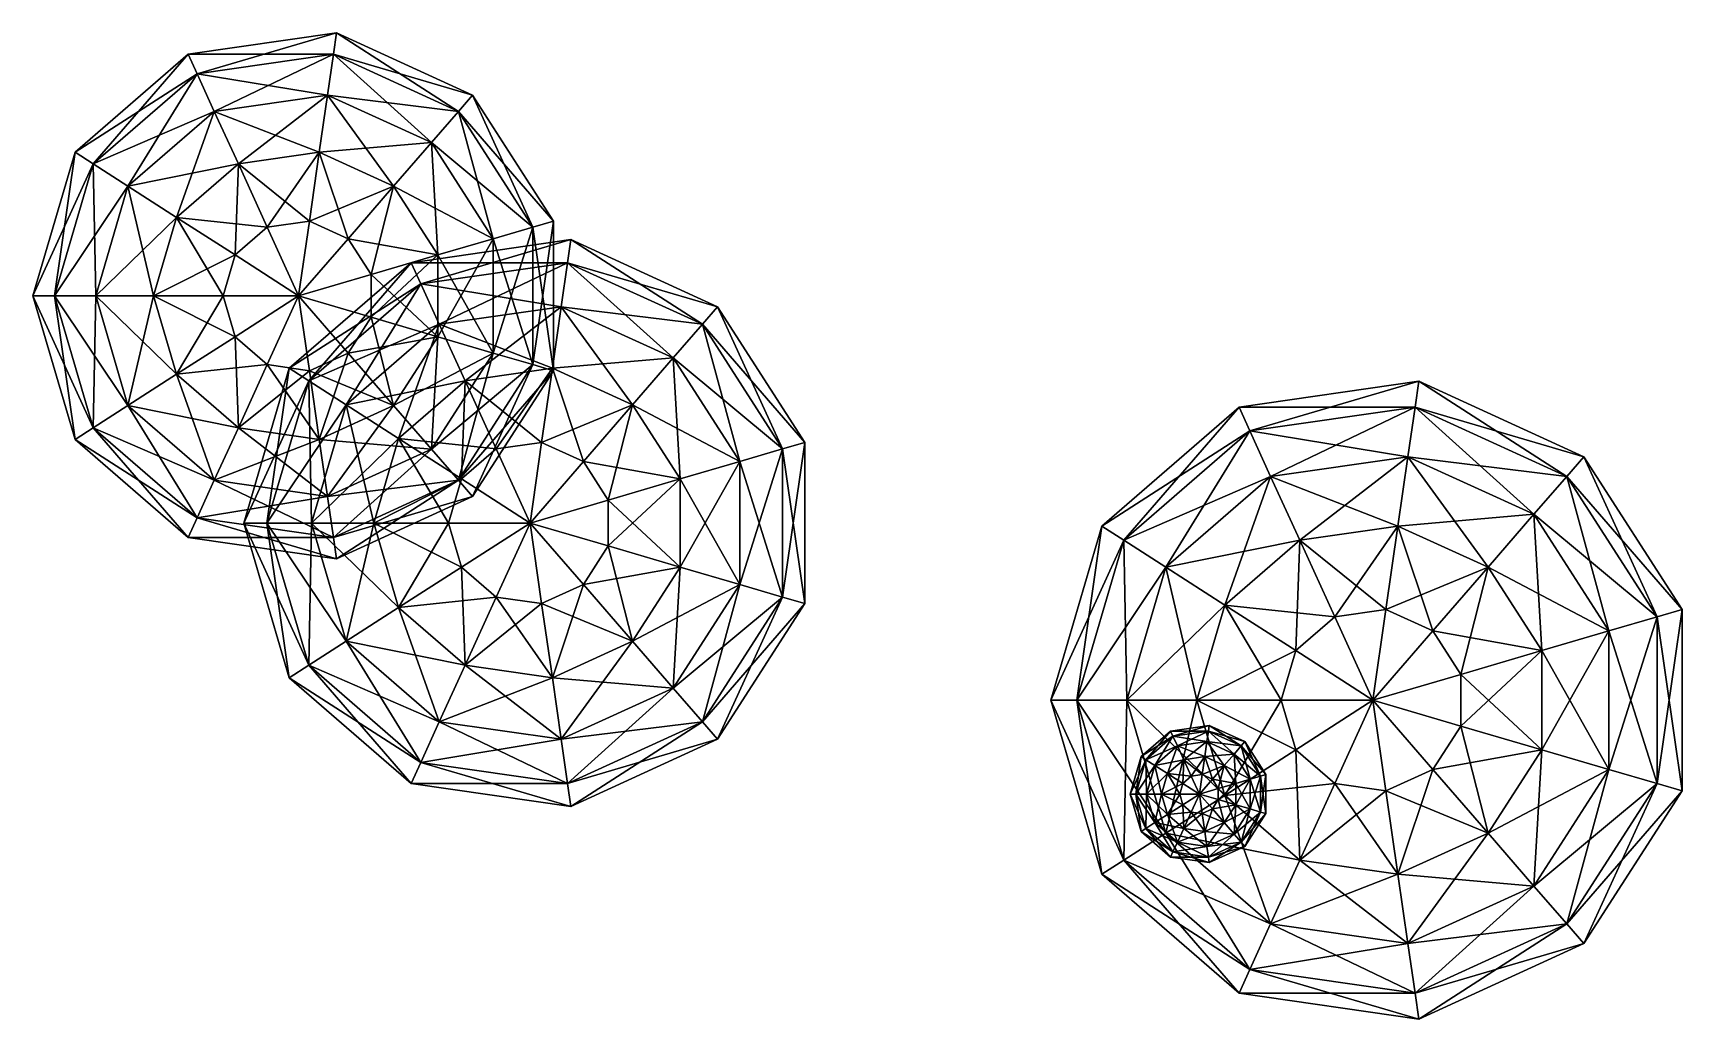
# Model space of a CAD drawing. Header units: metres. Extents: x -9.3 to 41.6, y -11 to 40.
# Drawn here: x 26.85 to 41.59, y 3.41 to 12.22 of the extents above; entities that cross this region are included whole.
import ezdxf

# ---------------------------------------------------------------- set-up
doc = ezdxf.new("R2010")
doc.units = ezdxf.units.M

msp = doc.modelspace()

# ---------------------------------------------------------------- meshes
at = {"layer": '4', "color": 3}
mesh = msp.add_polyface(dxfattribs=at)
corners = [(29.223, 9.874, -4.281), (28.547, 9.874, -4.184), (27.926, 9.874, -3.9), (27.409, 9.874, -3.453), (27.04, 9.874, -2.878), (26.848, 9.874, -2.223), (26.848, 9.874, -1.54), (27.04, 9.874, -0.885), (27.409, 9.874, -0.31), (27.926, 9.874, 0.137), (28.547, 9.874, 0.42), (29.223, 9.874, 0.518), (29.223, 9.874, -4.281), (28.654, 9.509, -4.184), (28.131, 9.173, -3.9), (27.697, 8.894, -3.453), (27.387, 8.694, -2.878), (27.225, 8.59, -2.223), (27.225, 8.59, -1.54), (27.387, 8.694, -0.885), (27.697, 8.894, -0.31), (28.131, 9.173, 0.137), (28.654, 9.509, 0.42), (29.223, 9.874, 0.518), (29.223, 9.874, -4.281), (28.942, 9.259, -4.184), (28.684, 8.694, -3.9), (28.469, 8.225, -3.453), (28.316, 7.889, -2.878), (28.236, 7.714, -2.223), (28.236, 7.714, -1.54), (28.316, 7.889, -0.885), (28.469, 8.225, -0.31), (28.684, 8.694, 0.137), (28.942, 9.259, 0.42), (29.223, 9.874, 0.518), (29.223, 9.874, -4.281), (29.319, 9.205, -4.184), (29.407, 8.59, -3.9), (29.481, 8.08, -3.453), (29.533, 7.714, -2.878), (29.561, 7.524, -2.223), (29.561, 7.524, -1.54), (29.533, 7.714, -0.885), (29.481, 8.08, -0.31), (29.407, 8.59, 0.137), (29.319, 9.205, 0.42), (29.223, 9.874, 0.518), (29.223, 9.874, -4.281), (29.665, 9.363, -4.184), (30.072, 8.894, -3.9), (30.41, 8.504, -3.453), (30.652, 8.225, -2.878), (30.778, 8.08, -2.223), (30.778, 8.08, -1.54), (30.652, 8.225, -0.885), (30.41, 8.504, -0.31), (30.072, 8.894, 0.137), (29.665, 9.363, 0.42), (29.223, 9.874, 0.518), (29.223, 9.874, -4.281), (29.871, 9.684, -4.184), (30.467, 9.509, -3.9), (30.962, 9.363, -3.453), (31.317, 9.259, -2.878), (31.501, 9.205, -2.223), (31.501, 9.205, -1.54), (31.317, 9.259, -0.885), (30.962, 9.363, -0.31), (30.467, 9.509, 0.137), (29.871, 9.684, 0.42), (29.223, 9.874, 0.518), (29.223, 9.874, -4.281), (29.871, 10.065, -4.184), (30.467, 10.24, -3.9), (30.962, 10.385, -3.453), (31.317, 10.489, -2.878), (31.501, 10.543, -2.223), (31.501, 10.543, -1.54), (31.317, 10.489, -0.885), (30.962, 10.385, -0.31), (30.467, 10.24, 0.137), (29.871, 10.065, 0.42), (29.223, 9.874, 0.518), (29.223, 9.874, -4.281), (29.665, 10.385, -4.184), (30.072, 10.855, -3.9), (30.41, 11.245, -3.453), (30.652, 11.524, -2.878), (30.778, 11.669, -2.223), (30.778, 11.669, -1.54), (30.652, 11.524, -0.885), (30.41, 11.245, -0.31), (30.072, 10.855, 0.137), (29.665, 10.385, 0.42), (29.223, 9.874, 0.518), (29.223, 9.874, -4.281), (29.319, 10.543, -4.184), (29.407, 11.158, -3.9), (29.481, 11.669, -3.453), (29.533, 12.034, -2.878), (29.561, 12.225, -2.223), (29.561, 12.225, -1.54), (29.533, 12.034, -0.885), (29.481, 11.669, -0.31), (29.407, 11.158, 0.137), (29.319, 10.543, 0.42), (29.223, 9.874, 0.518), (29.223, 9.874, -4.281), (28.942, 10.489, -4.184), (28.684, 11.054, -3.9), (28.469, 11.524, -3.453), (28.316, 11.859, -2.878), (28.236, 12.034, -2.223), (28.236, 12.034, -1.54), (28.316, 11.859, -0.885), (28.469, 11.524, -0.31), (28.684, 11.054, 0.137), (28.942, 10.489, 0.42), (29.223, 9.874, 0.518), (29.223, 9.874, -4.281), (28.654, 10.24, -4.184), (28.131, 10.576, -3.9), (27.697, 10.855, -3.453), (27.387, 11.054, -2.878), (27.225, 11.158, -2.223), (27.225, 11.158, -1.54), (27.387, 11.054, -0.885), (27.697, 10.855, -0.31), (28.131, 10.576, 0.137), (28.654, 10.24, 0.42), (29.223, 9.874, 0.518), (29.223, 9.874, -4.281), (28.547, 9.874, -4.184), (27.926, 9.874, -3.9), (27.409, 9.874, -3.453), (27.04, 9.874, -2.878), (26.848, 9.874, -2.223), (26.848, 9.874, -1.54), (27.04, 9.874, -0.885), (27.409, 9.874, -0.31), (27.926, 9.874, 0.137), (28.547, 9.874, 0.42), (29.223, 9.874, 0.518)]
mesh.append_faces([[corners[k] for k in face] for face in [(0, 12, 13), (1, 13, 14), (2, 14, 15), (3, 15, 16), (4, 16, 17), (5, 17, 18), (6, 18, 19), (7, 19, 20), (8, 20, 21), (9, 21, 22), (10, 22, 23), (12, 24, 25), (13, 25, 26), (14, 26, 27), (15, 27, 28), (16, 28, 29), (17, 29, 30), (18, 30, 31), (19, 31, 32), (20, 32, 33), (21, 33, 34), (22, 34, 35), (24, 36, 37), (25, 37, 38), (26, 38, 39), (27, 39, 40), (28, 40, 41), (29, 41, 42), (30, 42, 43), (31, 43, 44), (32, 44, 45), (33, 45, 46), (34, 46, 47), (36, 48, 49), (37, 49, 50), (38, 50, 51), (39, 51, 52), (40, 52, 53), (41, 53, 54), (42, 54, 55), (43, 55, 56), (44, 56, 57), (45, 57, 58), (46, 58, 59), (48, 60, 61), (49, 61, 62), (50, 62, 63), (51, 63, 64), (52, 64, 65), (53, 65, 66), (54, 66, 67), (55, 67, 68), (56, 68, 69), (57, 69, 70), (58, 70, 71), (60, 72, 73), (61, 73, 74), (62, 74, 75), (63, 75, 76), (64, 76, 77), (65, 77, 78), (66, 78, 79), (67, 79, 80), (68, 80, 81), (69, 81, 82), (70, 82, 83), (72, 84, 85), (73, 85, 86), (74, 86, 87), (75, 87, 88), (76, 88, 89), (77, 89, 90), (78, 90, 91), (79, 91, 92), (80, 92, 93), (81, 93, 94), (82, 94, 95), (84, 96, 97), (85, 97, 98), (86, 98, 99), (87, 99, 100), (88, 100, 101), (89, 101, 102), (90, 102, 103), (91, 103, 104), (92, 104, 105), (93, 105, 106), (94, 106, 107), (96, 108, 109), (97, 109, 110), (98, 110, 111), (99, 111, 112), (100, 112, 113), (101, 113, 114), (102, 114, 115), (103, 115, 116), (104, 116, 117), (105, 117, 118), (106, 118, 119), (108, 120, 121), (109, 121, 122), (110, 122, 123), (111, 123, 124), (112, 124, 125), (113, 125, 126), (114, 126, 127), (115, 127, 128), (116, 128, 129), (117, 129, 130), (118, 130, 131), (120, 132, 133), (121, 133, 134), (122, 134, 135), (123, 135, 136), (124, 136, 137), (125, 137, 138), (126, 138, 139), (127, 139, 140), (128, 140, 141), (129, 141, 142), (130, 142, 143), (0, 13, 1), (1, 14, 2), (2, 15, 3), (3, 16, 4), (4, 17, 5), (5, 18, 6), (6, 19, 7), (7, 20, 8), (8, 21, 9), (9, 22, 10), (10, 23, 11), (12, 25, 13), (13, 26, 14), (14, 27, 15), (15, 28, 16), (16, 29, 17), (17, 30, 18), (18, 31, 19), (19, 32, 20), (20, 33, 21), (21, 34, 22), (22, 35, 23), (24, 37, 25), (25, 38, 26), (26, 39, 27), (27, 40, 28), (28, 41, 29), (29, 42, 30), (30, 43, 31), (31, 44, 32), (32, 45, 33), (33, 46, 34), (34, 47, 35), (36, 49, 37), (37, 50, 38), (38, 51, 39), (39, 52, 40), (40, 53, 41), (41, 54, 42), (42, 55, 43), (43, 56, 44), (44, 57, 45), (45, 58, 46), (46, 59, 47), (48, 61, 49), (49, 62, 50), (50, 63, 51), (51, 64, 52), (52, 65, 53), (53, 66, 54), (54, 67, 55), (55, 68, 56), (56, 69, 57), (57, 70, 58), (58, 71, 59), (60, 73, 61), (61, 74, 62), (62, 75, 63), (63, 76, 64), (64, 77, 65), (65, 78, 66), (66, 79, 67), (67, 80, 68), (68, 81, 69), (69, 82, 70), (70, 83, 71), (72, 85, 73), (73, 86, 74), (74, 87, 75), (75, 88, 76), (76, 89, 77), (77, 90, 78), (78, 91, 79), (79, 92, 80), (80, 93, 81), (81, 94, 82), (82, 95, 83), (84, 97, 85), (85, 98, 86), (86, 99, 87), (87, 100, 88), (88, 101, 89), (89, 102, 90), (90, 103, 91), (91, 104, 92), (92, 105, 93), (93, 106, 94), (94, 107, 95), (96, 109, 97), (97, 110, 98), (98, 111, 99), (99, 112, 100), (100, 113, 101), (101, 114, 102), (102, 115, 103), (103, 116, 104), (104, 117, 105), (105, 118, 106), (106, 119, 107), (108, 121, 109), (109, 122, 110), (110, 123, 111), (111, 124, 112), (112, 125, 113), (113, 126, 114), (114, 127, 115), (115, 128, 116), (116, 129, 117), (117, 130, 118), (118, 131, 119), (120, 133, 121), (121, 134, 122), (122, 135, 123), (123, 136, 124), (124, 137, 125), (125, 138, 126), (126, 139, 127), (127, 140, 128), (128, 141, 129), (129, 142, 130), (130, 143, 131)]], dxfattribs={"color": 3})
mesh = msp.add_polyface(dxfattribs=at)
corners = [(31.292, 7.843, 0.089), (30.563, 7.843, 0.193), (29.894, 7.843, 0.499), (29.337, 7.843, 0.981), (28.939, 7.843, 1.6), (28.732, 7.843, 2.307), (28.732, 7.843, 3.043), (28.939, 7.843, 3.749), (29.337, 7.843, 4.368), (29.894, 7.843, 4.85), (30.563, 7.843, 5.156), (31.292, 7.843, 5.261), (31.292, 7.843, 0.089), (30.679, 7.449, 0.193), (30.115, 7.087, 0.499), (29.647, 6.786, 0.981), (29.313, 6.571, 1.6), (29.138, 6.459, 2.307), (29.138, 6.459, 3.043), (29.313, 6.571, 3.749), (29.647, 6.786, 4.368), (30.115, 7.087, 4.85), (30.679, 7.449, 5.156), (31.292, 7.843, 5.261), (31.292, 7.843, 0.089), (30.989, 7.18, 0.193), (30.711, 6.571, 0.499), (30.48, 6.065, 0.981), (30.314, 5.703, 1.6), (30.228, 5.515, 2.307), (30.228, 5.515, 3.043), (30.314, 5.703, 3.749), (30.48, 6.065, 4.368), (30.711, 6.571, 4.85), (30.989, 7.18, 5.156), (31.292, 7.843, 5.261), (31.292, 7.843, 0.089), (31.395, 7.122, 0.193), (31.491, 6.459, 0.499), (31.57, 5.909, 0.981), (31.626, 5.515, 1.6), (31.656, 5.309, 2.307), (31.656, 5.309, 3.043), (31.626, 5.515, 3.749), (31.57, 5.909, 4.368), (31.491, 6.459, 4.85), (31.395, 7.122, 5.156), (31.292, 7.843, 5.261), (31.292, 7.843, 0.089), (31.769, 7.292, 0.193), (32.207, 6.786, 0.499), (32.571, 6.366, 0.981), (32.832, 6.065, 1.6), (32.968, 5.909, 2.307), (32.968, 5.909, 3.043), (32.832, 6.065, 3.749), (32.571, 6.366, 4.368), (32.207, 6.786, 4.85), (31.769, 7.292, 5.156), (31.292, 7.843, 5.261), (31.292, 7.843, 0.089), (31.991, 7.638, 0.193), (32.633, 7.449, 0.499), (33.167, 7.292, 0.981), (33.549, 7.18, 1.6), (33.748, 7.122, 2.307), (33.748, 7.122, 3.043), (33.549, 7.18, 3.749), (33.167, 7.292, 4.368), (32.633, 7.449, 4.85), (31.991, 7.638, 5.156), (31.292, 7.843, 5.261), (31.292, 7.843, 0.089), (31.991, 8.048, 0.193), (32.633, 8.237, 0.499), (33.167, 8.394, 0.981), (33.549, 8.506, 1.6), (33.748, 8.564, 2.307), (33.748, 8.564, 3.043), (33.549, 8.506, 3.749), (33.167, 8.394, 4.368), (32.633, 8.237, 4.85), (31.991, 8.048, 5.156), (31.292, 7.843, 5.261), (31.292, 7.843, 0.089), (31.769, 8.394, 0.193), (32.207, 8.9, 0.499), (32.571, 9.32, 0.981), (32.832, 9.621, 1.6), (32.968, 9.777, 2.307), (32.968, 9.777, 3.043), (32.832, 9.621, 3.749), (32.571, 9.32, 4.368), (32.207, 8.9, 4.85), (31.769, 8.394, 5.156), (31.292, 7.843, 5.261), (31.292, 7.843, 0.089), (31.395, 8.564, 0.193), (31.491, 9.227, 0.499), (31.57, 9.777, 0.981), (31.626, 10.171, 1.6), (31.656, 10.377, 2.307), (31.656, 10.377, 3.043), (31.626, 10.171, 3.749), (31.57, 9.777, 4.368), (31.491, 9.227, 4.85), (31.395, 8.564, 5.156), (31.292, 7.843, 5.261), (31.292, 7.843, 0.089), (30.989, 8.506, 0.193), (30.711, 9.115, 0.499), (30.48, 9.621, 0.981), (30.314, 9.983, 1.6), (30.228, 10.171, 2.307), (30.228, 10.171, 3.043), (30.314, 9.983, 3.749), (30.48, 9.621, 4.368), (30.711, 9.115, 4.85), (30.989, 8.506, 5.156), (31.292, 7.843, 5.261), (31.292, 7.843, 0.089), (30.679, 8.237, 0.193), (30.115, 8.599, 0.499), (29.647, 8.9, 0.981), (29.313, 9.115, 1.6), (29.138, 9.227, 2.307), (29.138, 9.227, 3.043), (29.313, 9.115, 3.749), (29.647, 8.9, 4.368), (30.115, 8.599, 4.85), (30.679, 8.237, 5.156), (31.292, 7.843, 5.261), (31.292, 7.843, 0.089), (30.563, 7.843, 0.193), (29.894, 7.843, 0.499), (29.337, 7.843, 0.981), (28.939, 7.843, 1.6), (28.732, 7.843, 2.307), (28.732, 7.843, 3.043), (28.939, 7.843, 3.749), (29.337, 7.843, 4.368), (29.894, 7.843, 4.85), (30.563, 7.843, 5.156), (31.292, 7.843, 5.261)]
mesh.append_faces([[corners[k] for k in face] for face in [(0, 12, 13), (1, 13, 14), (2, 14, 15), (3, 15, 16), (4, 16, 17), (5, 17, 18), (6, 18, 19), (7, 19, 20), (8, 20, 21), (9, 21, 22), (10, 22, 23), (12, 24, 25), (13, 25, 26), (14, 26, 27), (15, 27, 28), (16, 28, 29), (17, 29, 30), (18, 30, 31), (19, 31, 32), (20, 32, 33), (21, 33, 34), (22, 34, 35), (24, 36, 37), (25, 37, 38), (26, 38, 39), (27, 39, 40), (28, 40, 41), (29, 41, 42), (30, 42, 43), (31, 43, 44), (32, 44, 45), (33, 45, 46), (34, 46, 47), (36, 48, 49), (37, 49, 50), (38, 50, 51), (39, 51, 52), (40, 52, 53), (41, 53, 54), (42, 54, 55), (43, 55, 56), (44, 56, 57), (45, 57, 58), (46, 58, 59), (48, 60, 61), (49, 61, 62), (50, 62, 63), (51, 63, 64), (52, 64, 65), (53, 65, 66), (54, 66, 67), (55, 67, 68), (56, 68, 69), (57, 69, 70), (58, 70, 71), (60, 72, 73), (61, 73, 74), (62, 74, 75), (63, 75, 76), (64, 76, 77), (65, 77, 78), (66, 78, 79), (67, 79, 80), (68, 80, 81), (69, 81, 82), (70, 82, 83), (72, 84, 85), (73, 85, 86), (74, 86, 87), (75, 87, 88), (76, 88, 89), (77, 89, 90), (78, 90, 91), (79, 91, 92), (80, 92, 93), (81, 93, 94), (82, 94, 95), (84, 96, 97), (85, 97, 98), (86, 98, 99), (87, 99, 100), (88, 100, 101), (89, 101, 102), (90, 102, 103), (91, 103, 104), (92, 104, 105), (93, 105, 106), (94, 106, 107), (96, 108, 109), (97, 109, 110), (98, 110, 111), (99, 111, 112), (100, 112, 113), (101, 113, 114), (102, 114, 115), (103, 115, 116), (104, 116, 117), (105, 117, 118), (106, 118, 119), (108, 120, 121), (109, 121, 122), (110, 122, 123), (111, 123, 124), (112, 124, 125), (113, 125, 126), (114, 126, 127), (115, 127, 128), (116, 128, 129), (117, 129, 130), (118, 130, 131), (120, 132, 133), (121, 133, 134), (122, 134, 135), (123, 135, 136), (124, 136, 137), (125, 137, 138), (126, 138, 139), (127, 139, 140), (128, 140, 141), (129, 141, 142), (130, 142, 143), (0, 13, 1), (1, 14, 2), (2, 15, 3), (3, 16, 4), (4, 17, 5), (5, 18, 6), (6, 19, 7), (7, 20, 8), (8, 21, 9), (9, 22, 10), (10, 23, 11), (12, 25, 13), (13, 26, 14), (14, 27, 15), (15, 28, 16), (16, 29, 17), (17, 30, 18), (18, 31, 19), (19, 32, 20), (20, 33, 21), (21, 34, 22), (22, 35, 23), (24, 37, 25), (25, 38, 26), (26, 39, 27), (27, 40, 28), (28, 41, 29), (29, 42, 30), (30, 43, 31), (31, 44, 32), (32, 45, 33), (33, 46, 34), (34, 47, 35), (36, 49, 37), (37, 50, 38), (38, 51, 39), (39, 52, 40), (40, 53, 41), (41, 54, 42), (42, 55, 43), (43, 56, 44), (44, 57, 45), (45, 58, 46), (46, 59, 47), (48, 61, 49), (49, 62, 50), (50, 63, 51), (51, 64, 52), (52, 65, 53), (53, 66, 54), (54, 67, 55), (55, 68, 56), (56, 69, 57), (57, 70, 58), (58, 71, 59), (60, 73, 61), (61, 74, 62), (62, 75, 63), (63, 76, 64), (64, 77, 65), (65, 78, 66), (66, 79, 67), (67, 80, 68), (68, 81, 69), (69, 82, 70), (70, 83, 71), (72, 85, 73), (73, 86, 74), (74, 87, 75), (75, 88, 76), (76, 89, 77), (77, 90, 78), (78, 91, 79), (79, 92, 80), (80, 93, 81), (81, 94, 82), (82, 95, 83), (84, 97, 85), (85, 98, 86), (86, 99, 87), (87, 100, 88), (88, 101, 89), (89, 102, 90), (90, 103, 91), (91, 104, 92), (92, 105, 93), (93, 106, 94), (94, 107, 95), (96, 109, 97), (97, 110, 98), (98, 111, 99), (99, 112, 100), (100, 113, 101), (101, 114, 102), (102, 115, 103), (103, 116, 104), (104, 117, 105), (105, 118, 106), (106, 119, 107), (108, 121, 109), (109, 122, 110), (110, 123, 111), (111, 124, 112), (112, 125, 113), (113, 126, 114), (114, 127, 115), (115, 128, 116), (116, 129, 117), (117, 130, 118), (118, 131, 119), (120, 133, 121), (121, 134, 122), (122, 135, 123), (123, 136, 124), (124, 137, 125), (125, 138, 126), (126, 139, 127), (127, 140, 128), (128, 141, 129), (129, 142, 130), (130, 143, 131)]], dxfattribs={"color": 3})
mesh = msp.add_polyface(dxfattribs=at)
corners = [(38.826, 6.259, -8.012), (38.006, 6.259, -7.894), (37.253, 6.259, -7.55), (36.627, 6.259, -7.008), (36.179, 6.259, -6.311), (35.946, 6.259, -5.517), (35.946, 6.259, -4.688), (36.179, 6.259, -3.894), (36.627, 6.259, -3.197), (37.253, 6.259, -2.654), (38.006, 6.259, -2.31), (38.826, 6.259, -2.192), (38.826, 6.259, -8.012), (38.136, 5.816, -7.894), (37.503, 5.408, -7.55), (36.976, 5.07, -7.008), (36.599, 4.828, -6.311), (36.403, 4.702, -5.517), (36.403, 4.702, -4.688), (36.599, 4.828, -3.894), (36.976, 5.07, -3.197), (37.503, 5.408, -2.654), (38.136, 5.816, -2.31), (38.826, 6.259, -2.192), (38.826, 6.259, -8.012), (38.485, 5.513, -7.894), (38.172, 4.828, -7.55), (37.912, 4.258, -7.008), (37.726, 3.851, -6.311), (37.63, 3.639, -5.517), (37.63, 3.639, -4.688), (37.726, 3.851, -3.894), (37.912, 4.258, -3.197), (38.172, 4.828, -2.654), (38.485, 5.513, -2.31), (38.826, 6.259, -2.192), (38.826, 6.259, -8.012), (38.943, 5.447, -7.894), (39.05, 4.702, -7.55), (39.139, 4.082, -7.008), (39.203, 3.639, -6.311), (39.236, 3.408, -5.517), (39.236, 3.408, -4.688), (39.203, 3.639, -3.894), (39.139, 4.082, -3.197), (39.05, 4.702, -2.654), (38.943, 5.447, -2.31), (38.826, 6.259, -2.192), (38.826, 6.259, -8.012), (39.363, 5.639, -7.894), (39.856, 5.07, -7.55), (40.266, 4.597, -7.008), (40.559, 4.258, -6.311), (40.712, 4.082, -5.517), (40.712, 4.082, -4.688), (40.559, 4.258, -3.894), (40.266, 4.597, -3.197), (39.856, 5.07, -2.654), (39.363, 5.639, -2.31), (38.826, 6.259, -2.192), (38.826, 6.259, -8.012), (39.613, 6.028, -7.894), (40.335, 5.816, -7.55), (40.936, 5.639, -7.008), (41.366, 5.513, -6.311), (41.59, 5.447, -5.517), (41.59, 5.447, -4.688), (41.366, 5.513, -3.894), (40.936, 5.639, -3.197), (40.335, 5.816, -2.654), (39.613, 6.028, -2.31), (38.826, 6.259, -2.192), (38.826, 6.259, -8.012), (39.613, 6.49, -7.894), (40.335, 6.702, -7.55), (40.936, 6.878, -7.008), (41.366, 7.005, -6.311), (41.59, 7.07, -5.517), (41.59, 7.07, -4.688), (41.366, 7.005, -3.894), (40.936, 6.878, -3.197), (40.335, 6.702, -2.654), (39.613, 6.49, -2.31), (38.826, 6.259, -2.192), (38.826, 6.259, -8.012), (39.363, 6.878, -7.894), (39.856, 7.448, -7.55), (40.266, 7.921, -7.008), (40.559, 8.259, -6.311), (40.712, 8.436, -5.517), (40.712, 8.436, -4.688), (40.559, 8.259, -3.894), (40.266, 7.921, -3.197), (39.856, 7.448, -2.654), (39.363, 6.878, -2.31), (38.826, 6.259, -2.192), (38.826, 6.259, -8.012), (38.943, 7.07, -7.894), (39.05, 7.816, -7.55), (39.139, 8.436, -7.008), (39.203, 8.879, -6.311), (39.236, 9.11, -5.517), (39.236, 9.11, -4.688), (39.203, 8.879, -3.894), (39.139, 8.436, -3.197), (39.05, 7.816, -2.654), (38.943, 7.07, -2.31), (38.826, 6.259, -2.192), (38.826, 6.259, -8.012), (38.485, 7.005, -7.894), (38.172, 7.69, -7.55), (37.912, 8.259, -7.008), (37.726, 8.667, -6.311), (37.63, 8.879, -5.517), (37.63, 8.879, -4.688), (37.726, 8.667, -3.894), (37.912, 8.259, -3.197), (38.172, 7.69, -2.654), (38.485, 7.005, -2.31), (38.826, 6.259, -2.192), (38.826, 6.259, -8.012), (38.136, 6.702, -7.894), (37.503, 7.109, -7.55), (36.976, 7.448, -7.008), (36.599, 7.69, -6.311), (36.403, 7.816, -5.517), (36.403, 7.816, -4.688), (36.599, 7.69, -3.894), (36.976, 7.448, -3.197), (37.503, 7.109, -2.654), (38.136, 6.702, -2.31), (38.826, 6.259, -2.192), (38.826, 6.259, -8.012), (38.006, 6.259, -7.894), (37.253, 6.259, -7.55), (36.627, 6.259, -7.008), (36.179, 6.259, -6.311), (35.946, 6.259, -5.517), (35.946, 6.259, -4.688), (36.179, 6.259, -3.894), (36.627, 6.259, -3.197), (37.253, 6.259, -2.654), (38.006, 6.259, -2.31), (38.826, 6.259, -2.192)]
mesh.append_faces([[corners[k] for k in face] for face in [(0, 12, 13), (1, 13, 14), (2, 14, 15), (3, 15, 16), (4, 16, 17), (5, 17, 18), (6, 18, 19), (7, 19, 20), (8, 20, 21), (9, 21, 22), (10, 22, 23), (12, 24, 25), (13, 25, 26), (14, 26, 27), (15, 27, 28), (16, 28, 29), (17, 29, 30), (18, 30, 31), (19, 31, 32), (20, 32, 33), (21, 33, 34), (22, 34, 35), (24, 36, 37), (25, 37, 38), (26, 38, 39), (27, 39, 40), (28, 40, 41), (29, 41, 42), (30, 42, 43), (31, 43, 44), (32, 44, 45), (33, 45, 46), (34, 46, 47), (36, 48, 49), (37, 49, 50), (38, 50, 51), (39, 51, 52), (40, 52, 53), (41, 53, 54), (42, 54, 55), (43, 55, 56), (44, 56, 57), (45, 57, 58), (46, 58, 59), (48, 60, 61), (49, 61, 62), (50, 62, 63), (51, 63, 64), (52, 64, 65), (53, 65, 66), (54, 66, 67), (55, 67, 68), (56, 68, 69), (57, 69, 70), (58, 70, 71), (60, 72, 73), (61, 73, 74), (62, 74, 75), (63, 75, 76), (64, 76, 77), (65, 77, 78), (66, 78, 79), (67, 79, 80), (68, 80, 81), (69, 81, 82), (70, 82, 83), (72, 84, 85), (73, 85, 86), (74, 86, 87), (75, 87, 88), (76, 88, 89), (77, 89, 90), (78, 90, 91), (79, 91, 92), (80, 92, 93), (81, 93, 94), (82, 94, 95), (84, 96, 97), (85, 97, 98), (86, 98, 99), (87, 99, 100), (88, 100, 101), (89, 101, 102), (90, 102, 103), (91, 103, 104), (92, 104, 105), (93, 105, 106), (94, 106, 107), (96, 108, 109), (97, 109, 110), (98, 110, 111), (99, 111, 112), (100, 112, 113), (101, 113, 114), (102, 114, 115), (103, 115, 116), (104, 116, 117), (105, 117, 118), (106, 118, 119), (108, 120, 121), (109, 121, 122), (110, 122, 123), (111, 123, 124), (112, 124, 125), (113, 125, 126), (114, 126, 127), (115, 127, 128), (116, 128, 129), (117, 129, 130), (118, 130, 131), (120, 132, 133), (121, 133, 134), (122, 134, 135), (123, 135, 136), (124, 136, 137), (125, 137, 138), (126, 138, 139), (127, 139, 140), (128, 140, 141), (129, 141, 142), (130, 142, 143), (0, 13, 1), (1, 14, 2), (2, 15, 3), (3, 16, 4), (4, 17, 5), (5, 18, 6), (6, 19, 7), (7, 20, 8), (8, 21, 9), (9, 22, 10), (10, 23, 11), (12, 25, 13), (13, 26, 14), (14, 27, 15), (15, 28, 16), (16, 29, 17), (17, 30, 18), (18, 31, 19), (19, 32, 20), (20, 33, 21), (21, 34, 22), (22, 35, 23), (24, 37, 25), (25, 38, 26), (26, 39, 27), (27, 40, 28), (28, 41, 29), (29, 42, 30), (30, 43, 31), (31, 44, 32), (32, 45, 33), (33, 46, 34), (34, 47, 35), (36, 49, 37), (37, 50, 38), (38, 51, 39), (39, 52, 40), (40, 53, 41), (41, 54, 42), (42, 55, 43), (43, 56, 44), (44, 57, 45), (45, 58, 46), (46, 59, 47), (48, 61, 49), (49, 62, 50), (50, 63, 51), (51, 64, 52), (52, 65, 53), (53, 66, 54), (54, 67, 55), (55, 68, 56), (56, 69, 57), (57, 70, 58), (58, 71, 59), (60, 73, 61), (61, 74, 62), (62, 75, 63), (63, 76, 64), (64, 77, 65), (65, 78, 66), (66, 79, 67), (67, 80, 68), (68, 81, 69), (69, 82, 70), (70, 83, 71), (72, 85, 73), (73, 86, 74), (74, 87, 75), (75, 88, 76), (76, 89, 77), (77, 90, 78), (78, 91, 79), (79, 92, 80), (80, 93, 81), (81, 94, 82), (82, 95, 83), (84, 97, 85), (85, 98, 86), (86, 99, 87), (87, 100, 88), (88, 101, 89), (89, 102, 90), (90, 103, 91), (91, 104, 92), (92, 105, 93), (93, 106, 94), (94, 107, 95), (96, 109, 97), (97, 110, 98), (98, 111, 99), (99, 112, 100), (100, 113, 101), (101, 114, 102), (102, 115, 103), (103, 116, 104), (104, 117, 105), (105, 118, 106), (106, 119, 107), (108, 121, 109), (109, 122, 110), (110, 123, 111), (111, 124, 112), (112, 125, 113), (113, 126, 114), (114, 127, 115), (115, 128, 116), (116, 129, 117), (117, 130, 118), (118, 131, 119), (120, 133, 121), (121, 134, 122), (122, 135, 123), (123, 136, 124), (124, 137, 125), (125, 138, 126), (126, 139, 127), (127, 140, 128), (128, 141, 129), (129, 142, 130), (130, 143, 131)]], dxfattribs={"color": 3})
mesh = msp.add_polyface(dxfattribs=at)
corners = [(37.275, 5.42, 1.462), (37.099, 5.42, 1.488), (36.937, 5.42, 1.562), (36.802, 5.42, 1.678), (36.706, 5.42, 1.828), (36.656, 5.42, 1.999), (36.656, 5.42, 2.177), (36.706, 5.42, 2.348), (36.802, 5.42, 2.497), (36.937, 5.42, 2.614), (37.099, 5.42, 2.688), (37.275, 5.42, 2.713), (37.275, 5.42, 1.462), (37.127, 5.324, 1.488), (36.991, 5.237, 1.562), (36.877, 5.164, 1.678), (36.796, 5.112, 1.828), (36.754, 5.085, 1.999), (36.754, 5.085, 2.177), (36.796, 5.112, 2.348), (36.877, 5.164, 2.497), (36.991, 5.237, 2.614), (37.127, 5.324, 2.688), (37.275, 5.42, 2.713), (37.275, 5.42, 1.462), (37.202, 5.259, 1.488), (37.135, 5.112, 1.562), (37.079, 4.99, 1.678), (37.039, 4.902, 1.828), (37.018, 4.856, 1.999), (37.018, 4.856, 2.177), (37.039, 4.902, 2.348), (37.079, 4.99, 2.497), (37.135, 5.112, 2.614), (37.202, 5.259, 2.688), (37.275, 5.42, 2.713), (37.275, 5.42, 1.462), (37.3, 5.245, 1.488), (37.323, 5.085, 1.562), (37.342, 4.952, 1.678), (37.356, 4.856, 1.828), (37.363, 4.807, 1.999), (37.363, 4.807, 2.177), (37.356, 4.856, 2.348), (37.342, 4.952, 2.497), (37.323, 5.085, 2.614), (37.3, 5.245, 2.688), (37.275, 5.42, 2.713), (37.275, 5.42, 1.462), (37.391, 5.286, 1.488), (37.497, 5.164, 1.562), (37.585, 5.062, 1.678), (37.648, 4.99, 1.828), (37.681, 4.952, 1.999), (37.681, 4.952, 2.177), (37.648, 4.99, 2.348), (37.585, 5.062, 2.497), (37.497, 5.164, 2.614), (37.391, 5.286, 2.688), (37.275, 5.42, 2.713), (37.275, 5.42, 1.462), (37.444, 5.37, 1.488), (37.6, 5.324, 1.562), (37.729, 5.286, 1.678), (37.821, 5.259, 1.828), (37.869, 5.245, 1.999), (37.869, 5.245, 2.177), (37.821, 5.259, 2.348), (37.729, 5.286, 2.497), (37.6, 5.324, 2.614), (37.444, 5.37, 2.688), (37.275, 5.42, 2.713), (37.275, 5.42, 1.462), (37.444, 5.469, 1.488), (37.6, 5.515, 1.562), (37.729, 5.553, 1.678), (37.821, 5.58, 1.828), (37.869, 5.594, 1.999), (37.869, 5.594, 2.177), (37.821, 5.58, 2.348), (37.729, 5.553, 2.497), (37.6, 5.515, 2.614), (37.444, 5.469, 2.688), (37.275, 5.42, 2.713), (37.275, 5.42, 1.462), (37.391, 5.553, 1.488), (37.497, 5.675, 1.562), (37.585, 5.777, 1.678), (37.648, 5.85, 1.828), (37.681, 5.888, 1.999), (37.681, 5.888, 2.177), (37.648, 5.85, 2.348), (37.585, 5.777, 2.497), (37.497, 5.675, 2.614), (37.391, 5.553, 2.688), (37.275, 5.42, 2.713), (37.275, 5.42, 1.462), (37.3, 5.594, 1.488), (37.323, 5.754, 1.562), (37.342, 5.888, 1.678), (37.356, 5.983, 1.828), (37.363, 6.033, 1.999), (37.363, 6.033, 2.177), (37.356, 5.983, 2.348), (37.342, 5.888, 2.497), (37.323, 5.754, 2.614), (37.3, 5.594, 2.688), (37.275, 5.42, 2.713), (37.275, 5.42, 1.462), (37.202, 5.58, 1.488), (37.135, 5.727, 1.562), (37.079, 5.85, 1.678), (37.039, 5.937, 1.828), (37.018, 5.983, 1.999), (37.018, 5.983, 2.177), (37.039, 5.937, 2.348), (37.079, 5.85, 2.497), (37.135, 5.727, 2.614), (37.202, 5.58, 2.688), (37.275, 5.42, 2.713), (37.275, 5.42, 1.462), (37.127, 5.515, 1.488), (36.991, 5.603, 1.562), (36.877, 5.675, 1.678), (36.796, 5.727, 1.828), (36.754, 5.754, 1.999), (36.754, 5.754, 2.177), (36.796, 5.727, 2.348), (36.877, 5.675, 2.497), (36.991, 5.603, 2.614), (37.127, 5.515, 2.688), (37.275, 5.42, 2.713), (37.275, 5.42, 1.462), (37.099, 5.42, 1.488), (36.937, 5.42, 1.562), (36.802, 5.42, 1.678), (36.706, 5.42, 1.828), (36.656, 5.42, 1.999), (36.656, 5.42, 2.177), (36.706, 5.42, 2.348), (36.802, 5.42, 2.497), (36.937, 5.42, 2.614), (37.099, 5.42, 2.688), (37.275, 5.42, 2.713)]
mesh.append_faces([[corners[k] for k in face] for face in [(0, 12, 13), (1, 13, 14), (2, 14, 15), (3, 15, 16), (4, 16, 17), (5, 17, 18), (6, 18, 19), (7, 19, 20), (8, 20, 21), (9, 21, 22), (10, 22, 23), (12, 24, 25), (13, 25, 26), (14, 26, 27), (15, 27, 28), (16, 28, 29), (17, 29, 30), (18, 30, 31), (19, 31, 32), (20, 32, 33), (21, 33, 34), (22, 34, 35), (24, 36, 37), (25, 37, 38), (26, 38, 39), (27, 39, 40), (28, 40, 41), (29, 41, 42), (30, 42, 43), (31, 43, 44), (32, 44, 45), (33, 45, 46), (34, 46, 47), (36, 48, 49), (37, 49, 50), (38, 50, 51), (39, 51, 52), (40, 52, 53), (41, 53, 54), (42, 54, 55), (43, 55, 56), (44, 56, 57), (45, 57, 58), (46, 58, 59), (48, 60, 61), (49, 61, 62), (50, 62, 63), (51, 63, 64), (52, 64, 65), (53, 65, 66), (54, 66, 67), (55, 67, 68), (56, 68, 69), (57, 69, 70), (58, 70, 71), (60, 72, 73), (61, 73, 74), (62, 74, 75), (63, 75, 76), (64, 76, 77), (65, 77, 78), (66, 78, 79), (67, 79, 80), (68, 80, 81), (69, 81, 82), (70, 82, 83), (72, 84, 85), (73, 85, 86), (74, 86, 87), (75, 87, 88), (76, 88, 89), (77, 89, 90), (78, 90, 91), (79, 91, 92), (80, 92, 93), (81, 93, 94), (82, 94, 95), (84, 96, 97), (85, 97, 98), (86, 98, 99), (87, 99, 100), (88, 100, 101), (89, 101, 102), (90, 102, 103), (91, 103, 104), (92, 104, 105), (93, 105, 106), (94, 106, 107), (96, 108, 109), (97, 109, 110), (98, 110, 111), (99, 111, 112), (100, 112, 113), (101, 113, 114), (102, 114, 115), (103, 115, 116), (104, 116, 117), (105, 117, 118), (106, 118, 119), (108, 120, 121), (109, 121, 122), (110, 122, 123), (111, 123, 124), (112, 124, 125), (113, 125, 126), (114, 126, 127), (115, 127, 128), (116, 128, 129), (117, 129, 130), (118, 130, 131), (120, 132, 133), (121, 133, 134), (122, 134, 135), (123, 135, 136), (124, 136, 137), (125, 137, 138), (126, 138, 139), (127, 139, 140), (128, 140, 141), (129, 141, 142), (130, 142, 143), (0, 13, 1), (1, 14, 2), (2, 15, 3), (3, 16, 4), (4, 17, 5), (5, 18, 6), (6, 19, 7), (7, 20, 8), (8, 21, 9), (9, 22, 10), (10, 23, 11), (12, 25, 13), (13, 26, 14), (14, 27, 15), (15, 28, 16), (16, 29, 17), (17, 30, 18), (18, 31, 19), (19, 32, 20), (20, 33, 21), (21, 34, 22), (22, 35, 23), (24, 37, 25), (25, 38, 26), (26, 39, 27), (27, 40, 28), (28, 41, 29), (29, 42, 30), (30, 43, 31), (31, 44, 32), (32, 45, 33), (33, 46, 34), (34, 47, 35), (36, 49, 37), (37, 50, 38), (38, 51, 39), (39, 52, 40), (40, 53, 41), (41, 54, 42), (42, 55, 43), (43, 56, 44), (44, 57, 45), (45, 58, 46), (46, 59, 47), (48, 61, 49), (49, 62, 50), (50, 63, 51), (51, 64, 52), (52, 65, 53), (53, 66, 54), (54, 67, 55), (55, 68, 56), (56, 69, 57), (57, 70, 58), (58, 71, 59), (60, 73, 61), (61, 74, 62), (62, 75, 63), (63, 76, 64), (64, 77, 65), (65, 78, 66), (66, 79, 67), (67, 80, 68), (68, 81, 69), (69, 82, 70), (70, 83, 71), (72, 85, 73), (73, 86, 74), (74, 87, 75), (75, 88, 76), (76, 89, 77), (77, 90, 78), (78, 91, 79), (79, 92, 80), (80, 93, 81), (81, 94, 82), (82, 95, 83), (84, 97, 85), (85, 98, 86), (86, 99, 87), (87, 100, 88), (88, 101, 89), (89, 102, 90), (90, 103, 91), (91, 104, 92), (92, 105, 93), (93, 106, 94), (94, 107, 95), (96, 109, 97), (97, 110, 98), (98, 111, 99), (99, 112, 100), (100, 113, 101), (101, 114, 102), (102, 115, 103), (103, 116, 104), (104, 117, 105), (105, 118, 106), (106, 119, 107), (108, 121, 109), (109, 122, 110), (110, 123, 111), (111, 124, 112), (112, 125, 113), (113, 126, 114), (114, 127, 115), (115, 128, 116), (116, 129, 117), (117, 130, 118), (118, 131, 119), (120, 133, 121), (121, 134, 122), (122, 135, 123), (123, 136, 124), (124, 137, 125), (125, 138, 126), (126, 139, 127), (127, 140, 128), (128, 141, 129), (129, 142, 130), (130, 143, 131)]], dxfattribs={"color": 3})

doc.saveas('drawing.dxf')
